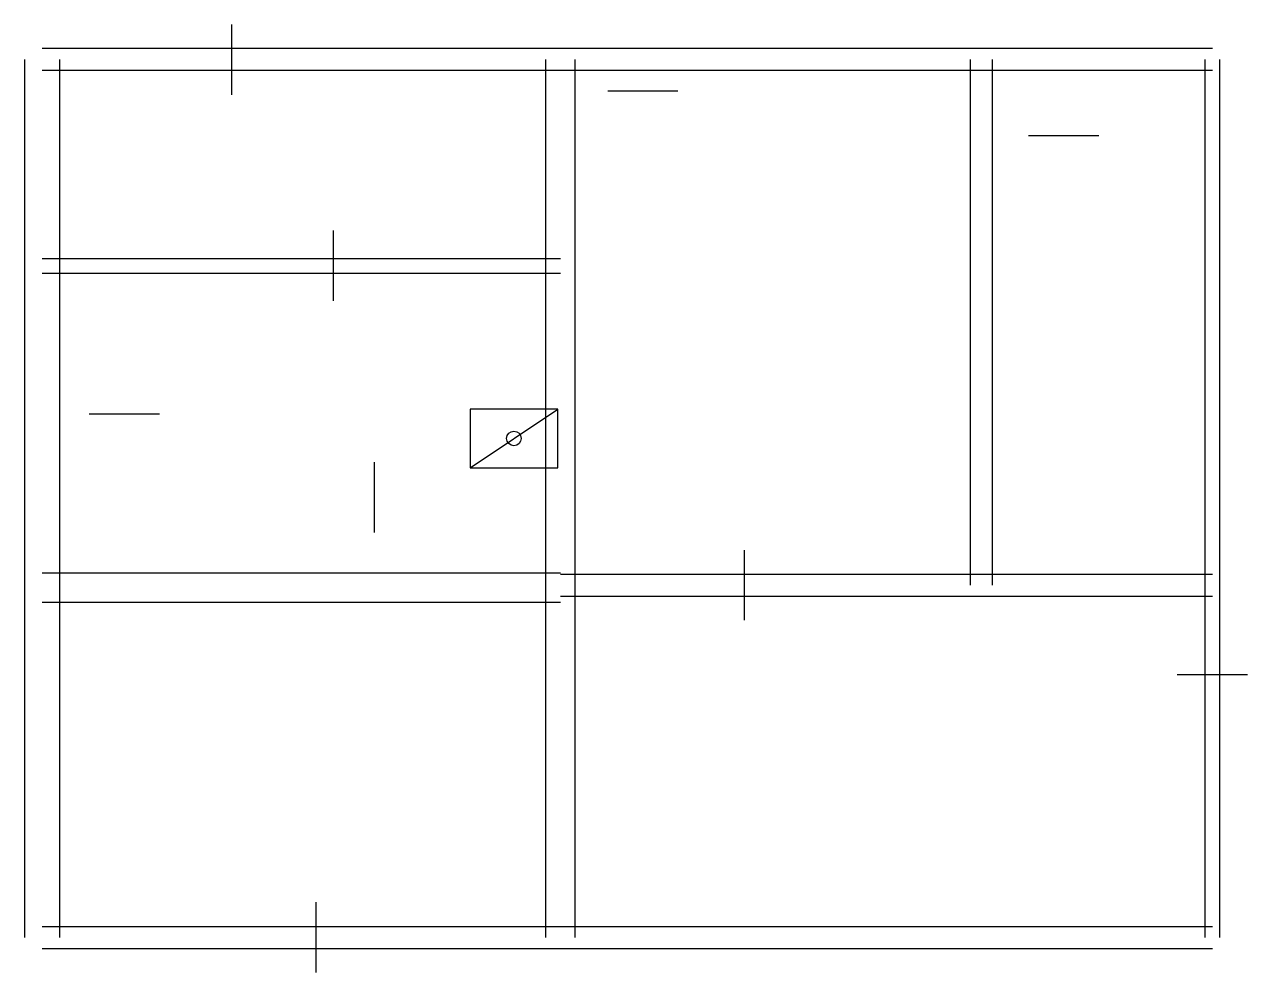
# Model space of a CAD drawing. Header units: millimetres. Extents: x -120 to 8240, y -240 to 6240.
import ezdxf

# ---------------------------------------------------------------- set-up
doc = ezdxf.new("R2010")
doc.units = ezdxf.units.MM
for name, color, linetype in [('FURN', 3, 'Continuous'), ('OPENING', 4, 'Continuous'), ('WALL', 7, 'Continuous')]:
    doc.layers.add(name, color=color, linetype=linetype)

# ---------------------------------------------------------------- blocks, each defined once
blk = doc.blocks.new('NOISE_INNER_62')
at = {"layer": 'FURN'}
blk.add_line((2362.8, 2593.6), (2962.8, 2993.6), dxfattribs=at)
blk.add_lwpolyline([(2362.8, 2593.6), (2962.8, 2593.6), (2962.8, 2993.6), (2362.8, 2993.6), (2362.8, 2593.6)], close=True, dxfattribs=at)
at = {"layer": 'OPENING'}
for p, q in [((3784, 5167.4), (3304, 5167.4)), ((6661, 4862.5), (6181, 4862.5)), ((-240, 2962.8), (240, 2962.8)), ((1710.4, 2151), (1710.4, 2631))]:
    blk.add_line(p, q, dxfattribs=at)
blk = doc.blocks.new('NOISE_OUTER_62')
at = {"layer": 'FURN'}
blk.add_circle((2662.8, 2793.6), 50, dxfattribs=at)
blk.add_blockref('NOISE_INNER_62', (0, 0))

msp = doc.modelspace()

# ---------------------------------------------------------------- linework, layer by layer
at = {"layer": 'OPENING'}
for p, q in [((1295.2, 6240), (1295.2, 5760)), ((1992.2, 4351), (1992.2, 4831)), ((4801.5, 2168), (4801.5, 2648)), ((8240, 1795.3), (7760, 1795.3)), ((1874.7, -240), (1874.7, 240))]:
    msp.add_line(p, q, dxfattribs=at)
at = {"layer": 'WALL'}
for p, q in [((8000, 6075), (0, 6075)), ((-120, 6000), (-120, 0)), ((6346, 2408), (6346, 6000)), ((6496, 2408), (6496, 6000)), ((7950, 0), (7950, 6000)), ((8000, 5925), (0, 5925)), ((0, 4641), (3544, 4641)), ((0, 4541), (3544, 4541)), ((3544, 2483), (8000, 2483))]:
    msp.add_line(p, q, dxfattribs=at)
for points in [[(120, 6000), (120, 0)], [(3444, 0), (3444, 6000)], [(3644, 0), (3644, 6000)], [(8050, 0), (8050, 6000)], [(0, 2491), (3544, 2491)], [(0, 2291), (3544, 2291)], [(3544, 2333), (8000, 2333)], [(0, 75), (8000, 75)], [(0, -75), (8000, -75)]]:
    msp.add_lwpolyline(points, dxfattribs=at)

# ---------------------------------------------------------------- block references
msp.add_blockref('NOISE_OUTER_62', (562.8, 617))

doc.saveas('drawing.dxf')
